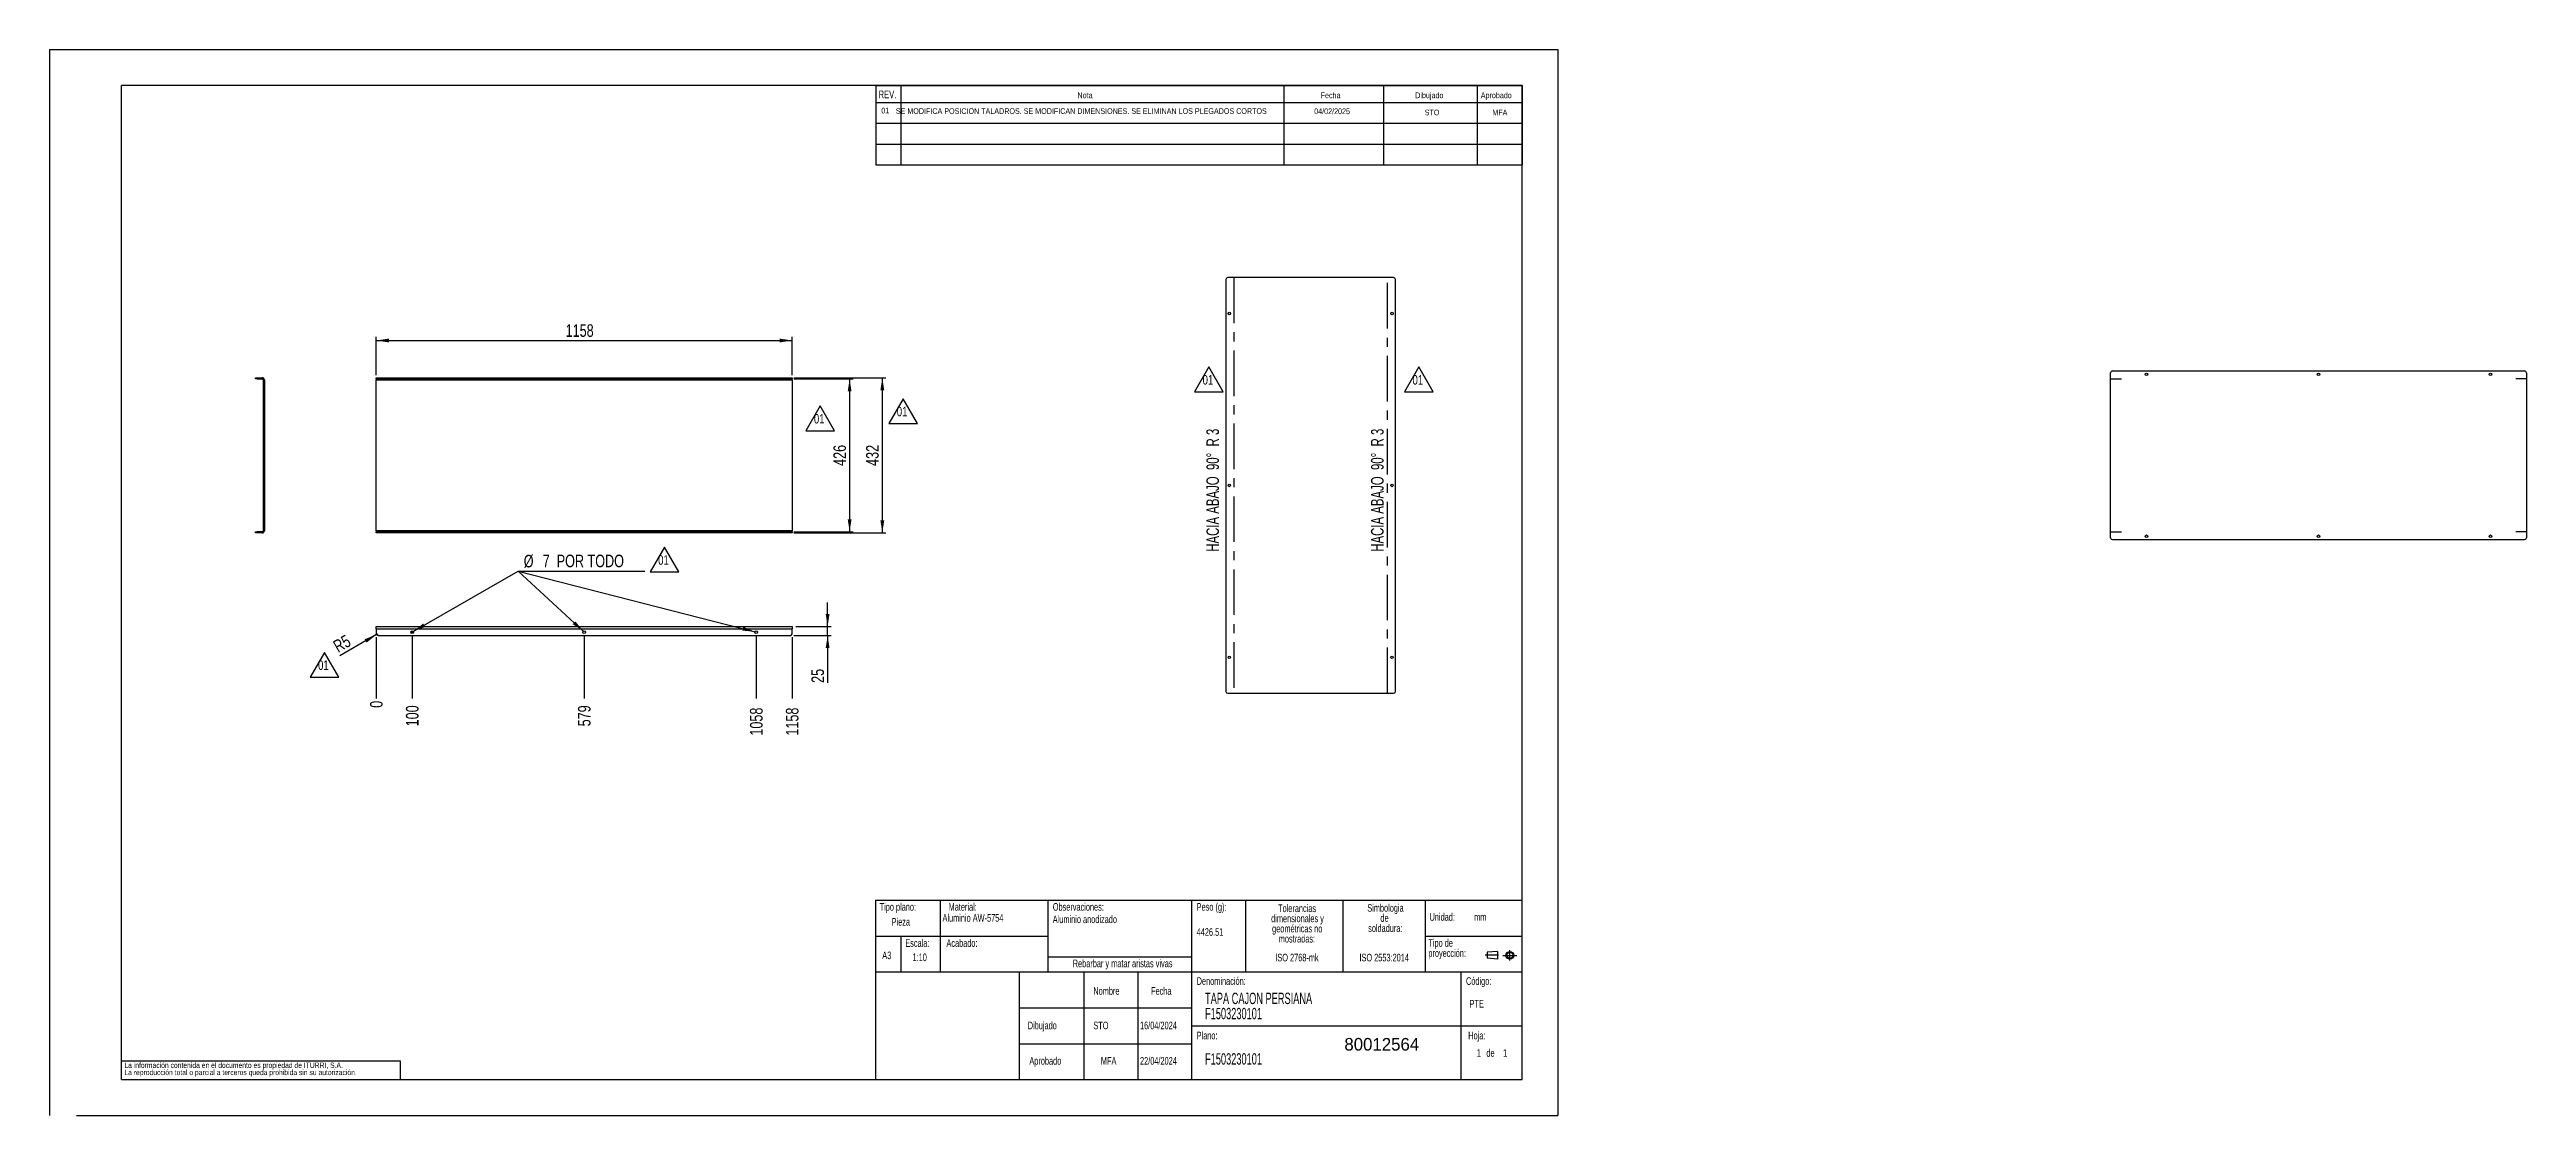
# Model space of a CAD drawing. Extents: x 0 to 28260, y 0 to 8126.
# Drawn here: x 0 to 6897, y 0 to 2970 of the extents above.
import ezdxf

# ---------------------------------------------------------------- set-up
doc = ezdxf.new("R2010")
doc.units = 0
doc.header["$LTSCALE"] = 10
doc.linetypes.add('CENTERX2', pattern=[20.32, 12.7, -2.54, 2.54, -2.54])
doc.layers.get('0').update_dxf_attribs({"linetype": 'CONTINUOUS'})
for name, color, linetype in [('FORMATO', 7, 'CONTINUOUS'), ('MARCADO', 3, 'CONTINUOUS'), ('SLD-0', 179, 'CONTINUOUS')]:
    doc.layers.add(name, color=color, linetype=linetype)
doc.styles.add('SLDTEXTSTYLE0', font='TXT', dxfattribs={"width": 0.75})
doc.styles.add('SLDTEXTSTYLE1', font='TXT', dxfattribs={"width": 0.605})
doc.styles.add('SLDTEXTSTYLE2', font='TXT', dxfattribs={"width": 0.678571})
doc.dimstyles.new('SLDDIMSTYLE0', dxfattribs={"dimtxt": 35, "dimasz": 35, "dimexe": 0, "dimexo": 0.0625, "dimgap": 8.75, "dimtad": 1, "dimdec": 1, "dimrnd": 1e-09, "dimzin": 12, "dimdsep": 46, "dimtxsty": 'SLDTEXTSTYLE0', "dimsah": 1, "dimcen": 0.09, "dimadec": 0, "dimazin": 0, "dimtfac": 1, "dimtdec": 1, "dimtofl": 0, "dimtmove": 0, "dimatfit": 3, "dimfxl": 1, "dimtolj": 1, "dimtzin": 12, "dimarcsym": 0})
doc.dimstyles.new('SLDDIMSTYLE1', dxfattribs={"dimtxt": 35, "dimasz": 35, "dimexe": 0, "dimexo": 0.0625, "dimgap": 8.75, "dimtad": 0, "dimtih": 1, "dimtoh": 1, "dimdec": 0, "dimrnd": 1e-09, "dimdsep": 46, "dimtxsty": 'SLDTEXTSTYLE0', "dimblk1": 'NONE', "dimblk2": 'NONE', "dimsah": 1, "dimcen": 0.09, "dimadec": 0, "dimazin": 0, "dimtfac": 1, "dimtdec": 0, "dimtofl": 0, "dimtmove": 0, "dimatfit": 3, "dimldrblk": 'NONE', "dimfxl": 1, "dimtolj": 1, "dimtzin": 12, "dimarcsym": 0})
doc.dimstyles.new('SLDDIMSTYLE2', dxfattribs={"dimtxt": 35, "dimasz": 35, "dimexe": 0, "dimexo": 0.0625, "dimgap": 8.75, "dimtad": 0, "dimtih": 1, "dimtoh": 1, "dimdec": 1, "dimrnd": 1e-09, "dimzin": 12, "dimdsep": 46, "dimtxsty": 'SLDTEXTSTYLE0', "dimblk1": 'NONE', "dimblk2": 'NONE', "dimsah": 1, "dimcen": 0.09, "dimadec": 0, "dimazin": 0, "dimtfac": 1, "dimtdec": 1, "dimtofl": 0, "dimtmove": 0, "dimatfit": 3, "dimldrblk": 'NONE', "dimfxl": 1, "dimtolj": 1, "dimtzin": 12, "dimarcsym": 0})
doc.dimstyles.new('SLDDIMSTYLE3', dxfattribs={"dimtxt": 35, "dimasz": 35, "dimexe": 0, "dimexo": 0.0625, "dimgap": 8.75, "dimtad": 1, "dimdec": 1, "dimrnd": 1e-09, "dimzin": 12, "dimdsep": 46, "dimtxsty": 'SLDTEXTSTYLE0', "dimsah": 1, "dimcen": 0.09, "dimadec": 0, "dimazin": 0, "dimtfac": 1, "dimtdec": 1, "dimtmove": 0, "dimatfit": 0, "dimfxl": 1, "dimtolj": 1, "dimtzin": 12, "dimarcsym": 0})
doc.dimstyles.new('SLDDIMSTYLE4', dxfattribs={"dimtxt": 35, "dimasz": 35, "dimexe": 0, "dimexo": 0.0625, "dimgap": 8.75, "dimtad": 1, "dimdec": 1, "dimrnd": 1e-09, "dimzin": 12, "dimdsep": 46, "dimtxsty": 'SLDTEXTSTYLE0', "dimsah": 1, "dimcen": 0, "dimadec": 0, "dimazin": 0, "dimtfac": 1, "dimtdec": 1, "dimtofl": 0, "dimtmove": 0, "dimatfit": 3, "dimfxl": 1, "dimtolj": 1, "dimtzin": 12, "dimarcsym": 0})
doc.dimstyles.new('SLDDIMSTYLE5', dxfattribs={"dimtxt": 35, "dimasz": 35, "dimexe": 0, "dimexo": 0.0625, "dimgap": 8.75, "dimtad": 0, "dimtih": 1, "dimtoh": 1, "dimdec": 1, "dimrnd": 1e-09, "dimzin": 12, "dimdsep": 46, "dimtxsty": 'SLDTEXTSTYLE0', "dimsah": 1, "dimcen": 0, "dimadec": 0, "dimazin": 0, "dimtfac": 1, "dimtdec": 1, "dimtmove": 0, "dimatfit": 3, "dimfxl": 1, "dimtolj": 1, "dimtzin": 12, "dimarcsym": 0})

# ---------------------------------------------------------------- blocks, each defined once
blk = doc.blocks.new('SW_NOTE_0')
at = {"layer": 'FORMATO', "color": 0, "insert": (0, 171), "char_height": 132.3, "attachment_point": 1, "style": 'SLDTEXTSTYLE0'}
blk.add_mtext('01', dxfattribs=at)
blk = doc.blocks.new('SIMBOLO_REV1')
at = {"layer": 'FORMATO'}
for p, q in [((2014, 16203), (1814, 15857)), ((2214, 15857), (2014, 16203)), ((1814, 15857), (2214, 15857))]:
    blk.add_line(p, q, dxfattribs=at)
at = {"layer": 'FORMATO', "color": 7}
blk.add_blockref('SW_NOTE_0', (1926, 15919), dxfattribs=at)
blk = doc.blocks.new('BLOQUE3')
at = {"color": 7, "linetype": 'CENTERX2'}
for p, q in [((3979.2, 1300.6), (3948, 1300.6)), ((3988.8, 1300.2), (4021.6, 1300.2)), ((4005.2, 1288.5), (4005.2, 1311.9))]:
    blk.add_line(p, q, dxfattribs=at)
at = {"color": 7, "linetype": 'Continuous'}
for p, q in [((3976.8, 1309.5), (3952.3, 1307.7)), ((3952.3, 1307.7), (3952.3, 1293.4)), ((3976.8, 1291.6), (3952.3, 1293.4)), ((3976.8, 1309.5), (3976.8, 1291.6))]:
    blk.add_line(p, q, dxfattribs=at)
for radius in [8.92, 7.13]:
    blk.add_circle((4005.2, 1300.2), radius, dxfattribs=at)
blk = doc.blocks.new('SW_NOTE_0_1')
at = {"layer": 'SLD-0', "color": 0, "attachment_point": 2, "style": 'SLDTEXTSTYLE1'}
for s, insert, char_height in [('dimensionales y', (75.4, -0.9), 21.167), ('Tolerancias', (74.1, 27.3), 21.167), ('geométricas no', (74.6, -29.2), 21.167), ('mostradas:', (73.8, -57.4), 21.17)]:
    blk.add_mtext(s, dxfattribs=dict(at, insert=insert, char_height=char_height))
blk = doc.blocks.new('SW_NOTE_0_2')
at = {"layer": 'SLD-0', "color": 0, "attachment_point": 1, "style": 'SLDTEXTSTYLE1'}
for s, insert, char_height in [('Tipo de', (0, 27.3), 21.17), ('proyección:', (0, -0.9), 21.167)]:
    blk.add_mtext(s, dxfattribs=dict(at, insert=insert, char_height=char_height))
blk = doc.blocks.new('SW_NOTE_0_3')
at = {"layer": 'SLD-0', "color": 0, "char_height": 21.17, "attachment_point": 2, "style": 'SLDTEXTSTYLE1'}
for s, insert in [('Simbologia', (71.1, 27.3)), ('de', (68.4, -0.9)), ('soldadura:', (70.6, -29.2))]:
    blk.add_mtext(s, dxfattribs=dict(at, insert=insert))
blk = doc.blocks.new('SW_NOTE_0_4')
at = {"layer": 'SLD-0', "color": 0, "char_height": 15, "attachment_point": 1, "style": 'SLDTEXTSTYLE0'}
for s, insert in [('La información contenida en el documento es propiedad de ITURRI, S.A.', (0, 19.3)), ('La reproducción total o parcial a terceros queda prohibida sin su autorización.', (0, -0.7))]:
    blk.add_mtext(s, dxfattribs=dict(at, insert=insert))
blk = doc.blocks.new('SW_NOTE_0_5')
at = {"layer": 'SLD-0', "color": 0, "char_height": 31.75, "attachment_point": 1, "style": 'SLDTEXTSTYLE1'}
for s, insert in [('TAPA CAJON PERSIANA', (0, 40.9)), ('F1503230101', (0, -1.4))]:
    blk.add_mtext(s, dxfattribs=dict(at, insert=insert))
blk = doc.blocks.new('SW_NOTE_0_6')
at = {"layer": 'SLD-0', "color": 0, "attachment_point": 2, "style": 'SLDTEXTSTYLE1'}
for s, insert, char_height in [('dimensionales y', (75.4, -0.9), 21.167), ('Tolerancias', (74.1, 27.3), 21.167), ('geométricas no', (74.6, -29.2), 21.167), ('mostradas:', (73.8, -57.4), 21.17)]:
    blk.add_mtext(s, dxfattribs=dict(at, insert=insert, char_height=char_height))
blk = doc.blocks.new('SW_NOTE_0_7')
at = {"layer": 'SLD-0', "color": 0, "attachment_point": 1, "style": 'SLDTEXTSTYLE1'}
for s, insert, char_height in [('Tipo de', (0, 27.3), 21.17), ('proyección:', (0, -0.9), 21.167)]:
    blk.add_mtext(s, dxfattribs=dict(at, insert=insert, char_height=char_height))
blk = doc.blocks.new('SW_NOTE_0_8')
at = {"layer": 'SLD-0', "color": 0, "char_height": 21.17, "attachment_point": 2, "style": 'SLDTEXTSTYLE1'}
for s, insert in [('Simbologia', (71.1, 27.3)), ('de', (68.4, -0.9)), ('soldadura:', (70.6, -29.2))]:
    blk.add_mtext(s, dxfattribs=dict(at, insert=insert))
blk = doc.blocks.new('SW_NOTE_0_9')
at = {"layer": 'SLD-0', "color": 0, "char_height": 15, "attachment_point": 1, "style": 'SLDTEXTSTYLE0'}
for s, insert in [('La información contenida en el documento es propiedad de ITURRI, S.A.', (0, 19.3)), ('La reproducción total o parcial a terceros queda prohibida sin su autorización.', (0, -0.7))]:
    blk.add_mtext(s, dxfattribs=dict(at, insert=insert))
blk = doc.blocks.new('SW_NOTE_0_10')
at = {"layer": 'SLD-0', "color": 0, "char_height": 31.75, "attachment_point": 1, "style": 'SLDTEXTSTYLE1'}
for s, insert in [('TAPA CAJON PERSIANA', (0, 40.9)), ('F1503230101', (0, -1.4))]:
    blk.add_mtext(s, dxfattribs=dict(at, insert=insert))
blk = doc.blocks.new('_D')
at = {"layer": 'FORMATO', "color": 7, "transparency": 16777216}
for p, q in [((909.8, 2062.2), (909.8, 2169.2)), ((909.8, 2159.2), (2067.8, 2159.2)), ((2067.8, 2062.2), (2067.8, 2169.2))]:
    blk.add_line(p, q, dxfattribs=at)
for points in [[(909.8, 2159.2), (944.8, 2153.9), (944.8, 2164.6)], [(2067.8, 2159.2), (2032.8, 2164.6), (2032.8, 2153.9)]]:
    blk.add_solid(points, dxfattribs=at)
at = {"layer": 'FORMATO', "color": 7, "transparency": 16777216, "insert": (1437, 2204.4), "char_height": 35, "attachment_point": 1, "style": 'SLDTEXTSTYLE0'}
blk.add_mtext('1158', dxfattribs=at)
blk = doc.blocks.new('_D_1')
at = {"layer": 'FORMATO', "color": 7, "transparency": 16777216}
for p, q in [((2072.8, 2055.2), (2328.8, 2055.2)), ((2318.8, 2055.2), (2318.8, 1623.2)), ((2072.8, 1623.2), (2328.8, 1623.2))]:
    blk.add_line(p, q, dxfattribs=at)
for points in [[(2318.8, 2055.2), (2313.4, 2020.2), (2324.2, 2020.2)], [(2318.8, 1623.2), (2324.2, 1658.2), (2313.4, 1658.2)]]:
    blk.add_solid(points, dxfattribs=at)
at = {"layer": 'FORMATO', "color": 7, "transparency": 16777216, "insert": (2273.7, 1809.9), "char_height": 35, "attachment_point": 1, "rotation": 90, "style": 'SLDTEXTSTYLE0'}
blk.add_mtext('432', dxfattribs=at)
blk = doc.blocks.new('_D_2')
at = {"layer": 'FORMATO', "color": 7, "transparency": 16777216}
for p, q in [((2072.8, 2052.2), (2237.8, 2052.2)), ((2227.8, 2052.2), (2227.8, 1626.2)), ((2072.8, 1626.2), (2237.8, 1626.2))]:
    blk.add_line(p, q, dxfattribs=at)
for points in [[(2227.8, 2052.2), (2222.4, 2017.2), (2233.1, 2017.2)], [(2227.8, 1626.2), (2233.1, 1661.2), (2222.4, 1661.2)]]:
    blk.add_solid(points, dxfattribs=at)
at = {"layer": 'FORMATO', "color": 7, "transparency": 16777216, "insert": (2182.6, 1809.9), "char_height": 35, "attachment_point": 1, "rotation": 90, "style": 'SLDTEXTSTYLE0'}
blk.add_mtext('426', dxfattribs=at)
blk = doc.blocks.new('_D_3')
at = {"layer": 'FORMATO', "transparency": 16777216}
blk.add_line((909.8, 1332.3), (909.8, 1161.8), dxfattribs=at)
at = {"layer": 'FORMATO', "transparency": 16777216, "insert": (892.4, 1135.9), "char_height": 35, "attachment_point": 1, "rotation": 90, "style": 'SLDTEXTSTYLE0'}
blk.add_mtext('0', dxfattribs=at)
blk = doc.blocks.new('_NONE')
blk = doc.blocks.new('_D_4')
at = {"layer": 'FORMATO', "color": 7, "transparency": 16777216}
blk.add_line((1009.8, 1336.8), (1009.8, 1161.8), dxfattribs=at)
at = {"layer": 'FORMATO', "color": 7, "transparency": 16777216, "insert": (992.4, 1084.2), "char_height": 35, "attachment_point": 1, "rotation": 90, "style": 'SLDTEXTSTYLE0'}
blk.add_mtext('100', dxfattribs=at)
blk = doc.blocks.new('_D_5')
at = {"layer": 'FORMATO', "color": 7, "transparency": 16777216}
blk.add_line((1488.8, 1336.8), (1488.8, 1161.8), dxfattribs=at)
at = {"layer": 'FORMATO', "color": 7, "transparency": 16777216, "insert": (1471.4, 1084.2), "char_height": 35, "attachment_point": 1, "rotation": 90, "style": 'SLDTEXTSTYLE0'}
blk.add_mtext('579', dxfattribs=at)
blk = doc.blocks.new('_D_6')
at = {"layer": 'FORMATO', "color": 7, "transparency": 16777216}
blk.add_line((1967.8, 1336.8), (1967.8, 1161.8), dxfattribs=at)
at = {"layer": 'FORMATO', "color": 7, "transparency": 16777216, "insert": (1950.4, 1058.3), "char_height": 35, "attachment_point": 1, "rotation": 90, "style": 'SLDTEXTSTYLE0'}
blk.add_mtext('1058', dxfattribs=at)
blk = doc.blocks.new('_D_7')
at = {"layer": 'FORMATO', "color": 7, "transparency": 16777216}
blk.add_line((2067.8, 1332.3), (2067.8, 1161.8), dxfattribs=at)
at = {"layer": 'FORMATO', "color": 7, "transparency": 16777216, "insert": (2050.4, 1058.3), "char_height": 35, "attachment_point": 1, "rotation": 90, "style": 'SLDTEXTSTYLE0'}
blk.add_mtext('1158', dxfattribs=at)
blk = doc.blocks.new('_D_8')
at = {"layer": 'FORMATO', "color": 7, "transparency": 16777216}
for p, q in [((2166.5, 1362.3), (2166.5, 1429.6)), ((2072.8, 1337.3), (2176.5, 1337.3)), ((2077.8, 1362.3), (2176.5, 1362.3)), ((2166.5, 1337.3), (2166.5, 1362.3)), ((2166.5, 1337.3), (2166.5, 1205.3))]:
    blk.add_line(p, q, dxfattribs=at)
for points in [[(2166.5, 1362.3), (2171.8, 1397.3), (2161.1, 1397.3)], [(2166.5, 1337.3), (2161.1, 1302.3), (2171.8, 1302.3)]]:
    blk.add_solid(points, dxfattribs=at)
at = {"layer": 'FORMATO', "color": 7, "transparency": 16777216, "insert": (2121.3, 1205.3), "char_height": 35, "attachment_point": 1, "rotation": 90, "style": 'SLDTEXTSTYLE0'}
blk.add_mtext('25', dxfattribs=at)
blk = doc.blocks.new('_D_9')
at = {"layer": 'FORMATO', "color": 7, "transparency": 16777216}
for q in [(808, 1280.7), (914.8, 1342.3)]:
    blk.add_line((910.4, 1339.8), q, dxfattribs=at)
blk.add_solid([(910.4, 1339.8), (877.4, 1326.9), (882.8, 1317.6)], dxfattribs=at)
at = {"layer": 'FORMATO', "color": 7, "transparency": 16777216, "insert": (786, 1318.8), "char_height": 35, "attachment_point": 1, "rotation": 30, "style": 'SLDTEXTSTYLE0'}
blk.add_mtext('R5', dxfattribs=at)
blk = doc.blocks.new('_D_10')
at = {"layer": 'FORMATO', "transparency": 16777216}
for p, q in [((1012.8, 1348.5), (1304.5, 1517)), ((1304.5, 1517), (1657.1, 1517)), ((1304.5, 1517), (1486.2, 1349.1)), ((1304.5, 1517), (1964.4, 1347.6)), ((1006.7, 1345), (1012.8, 1348.5))]:
    blk.add_line(p, q, dxfattribs=at)
for points in [[(1012.8, 1348.5), (1045.8, 1361.3), (1040.4, 1370.7)], [(1486.2, 1349.1), (1464.1, 1376.8), (1456.8, 1368.9)], [(1964.4, 1347.6), (1931.8, 1361.5), (1929.1, 1351.1)]]:
    blk.add_solid(points, dxfattribs=at)
at = {"layer": 'FORMATO', "transparency": 16777216, "char_height": 35, "attachment_point": 1, "style": 'SLDTEXTSTYLE0'}
for s, insert in [('%%c', (1320.4, 1562.1)), ('7', (1373.2, 1562.6)), ('POR TODO', (1412.2, 1562.6))]:
    blk.add_mtext(s, dxfattribs=dict(at, insert=insert))

msp = doc.modelspace()

# ---------------------------------------------------------------- linework, layer by layer
at = {"color": 7, "linetype": 'Continuous'}
for p, q in [((0, 2970), (4200, 2970)), ((0, 2970), (0, -0.01)), ((4200, 2970), (4200, 0)), ((4100, 2870), (200, 2870)), ((200, 100), (200, 2870)), ((4100, 100), (4100, 2870)), ((3275.39, 2329.45), (3275.39, 1181.45)), ((3742.52, 2334.45), (3280.39, 2334.45)), ((3747.52, 1181.45), (3747.52, 2329.45)), ((5738.72, 1609.42), (5738.72, 2069.42)), ((6896.72, 2069.42), (6896.72, 1609.42)), ((573.15, 2052.24), (573.15, 2055.24)), ((573.15, 2055.24), (578.15, 2055.24)), ((578.15, 2052.24), (573.15, 2052.24)), ((578.15, 2055.24), (578.15, 2052.24)), ((578.15, 2055.24), (592.15, 2055.24)), ((578.15, 2052.24), (592.15, 2052.24)), ((592.15, 2052.24), (592.15, 2055.24)), ((595.15, 2049.24), (598.15, 2049.24)), ((595.15, 2049.24), (595.15, 1629.24)), ((598.15, 2049.24), (598.15, 1629.24)), ((909.75, 2052.24), (909.75, 2055.24)), ((909.75, 2055.24), (914.75, 2055.24)), ((914.75, 2052.24), (909.75, 2052.24)), ((909.75, 2052.24), (909.75, 2049.24)), ((909.75, 2049.24), (2067.75, 2049.24)), ((909.75, 1629.24), (909.75, 2049.24)), ((914.75, 2055.24), (914.75, 2052.24)), ((914.75, 2055.24), (2062.75, 2055.24)), ((914.75, 2052.24), (2062.75, 2052.24)), ((2062.75, 2052.24), (2062.75, 2055.24)), ((2062.75, 2055.24), (2067.75, 2055.24)), ((2067.75, 2052.24), (2062.75, 2052.24)), ((2067.75, 2055.24), (2067.75, 2052.24)), ((2067.75, 2049.24), (2067.75, 2052.24)), ((2067.75, 2049.24), (2067.75, 1629.24)), ((573.15, 1623.24), (573.15, 1626.24)), ((573.15, 1626.24), (578.15, 1626.24)), ((578.15, 1623.24), (573.15, 1623.24)), ((578.15, 1626.24), (578.15, 1623.24)), ((592.15, 1626.24), (578.15, 1626.24)), ((592.15, 1623.24), (578.15, 1623.24)), ((592.15, 1626.24), (592.15, 1623.24)), ((595.15, 1629.24), (598.15, 1629.24)), ((909.75, 1629.24), (909.75, 1626.24)), ((2067.75, 1629.24), (909.75, 1629.24)), ((909.75, 1623.24), (909.75, 1626.24)), ((909.75, 1626.24), (914.75, 1626.24)), ((914.75, 1623.24), (909.75, 1623.24)), ((914.75, 1626.24), (914.75, 1623.24)), ((2062.75, 1626.24), (914.75, 1626.24)), ((2062.75, 1623.24), (914.75, 1623.24)), ((2062.75, 1623.24), (2062.75, 1626.24)), ((2062.75, 1626.24), (2067.75, 1626.24)), ((2067.75, 1623.24), (2062.75, 1623.24)), ((2067.75, 1626.24), (2067.75, 1629.24)), ((2067.75, 1626.24), (2067.75, 1623.24)), ((909.75, 1362.26), (2067.75, 1362.26)), ((909.75, 1356.26), (909.75, 1362.26)), ((909.75, 1356.26), (909.75, 1342.26)), ((909.75, 1356.26), (2067.75, 1356.26)), ((914.75, 1337.26), (2062.75, 1337.26)), ((2067.75, 1362.26), (2067.75, 1356.26)), ((2067.75, 1342.26), (2067.75, 1356.26)), ((3280.39, 1176.45), (3742.52, 1176.45)), ((2300, 600), (4100, 600)), ((2300, 600), (2300, 100)), ((200, 100), (4100, 100)), ((75.31, 0), (4200, 0))]:
    msp.add_line(p, q, dxfattribs=at)
at = {"color": 7, "linetype": 'CENTERX2'}
for p, q in [((3297.92, 2334.45), (3297.92, 1176.45)), ((3724.99, 1176.45), (3724.99, 2334.45))]:
    msp.add_line(p, q, dxfattribs=at)
for p, q in [((5743.72, 2074.42), (6891.72, 2074.42)), ((5743.72, 1604.42), (6891.72, 1604.42))]:
    msp.add_line(p, q)
at = {"color": 7, "linetype": 'Continuous'}
for centre in [(3284.89, 2234.45), (3738.02, 2234.45), (3284.89, 1755.45), (3738.02, 1755.45), (1009.75, 1346.76), (1488.75, 1346.76), (1967.75, 1346.76), (3284.89, 1276.45), (3738.02, 1276.45)]:
    msp.add_circle(centre, 3.5, dxfattribs=at)
for centre in [(5838.72, 2064.92), (6317.72, 2064.92), (6796.72, 2064.92), (5838.72, 1613.92), (6317.72, 1613.92), (6796.72, 1613.92)]:
    msp.add_circle(centre, 3.5)
for centre, radius, start, end in [((3280.39, 2329.45), 5, 90, 180), ((3742.52, 2329.45), 5, 0, 90), ((592.15, 2049.24), 6, 0, 90), ((592.15, 2049.24), 3, 0, 90), ((592.15, 1629.24), 6, 270, 0), ((592.15, 1629.24), 3, 270, 0), ((914.75, 1342.26), 5, 180, 270), ((2062.75, 1342.26), 5, 270, 0), ((3280.39, 1181.45), 5, 180, 270), ((3742.52, 1181.45), 5, 270, 0)]:
    msp.add_arc(centre, radius, start, end, dxfattribs=at)
for centre, start, end in [((5743.72, 2069.42), 90, 180), ((6891.72, 2069.42), 0, 90), ((5743.72, 1609.42), 180, 270), ((6891.72, 1609.42), 270, 0)]:
    msp.add_arc(centre, 5, start, end)
at = {"layer": 'FORMATO'}
for p, q in [((2300.91, 2870), (4100, 2870)), ((2300.91, 2870), (2300.91, 2648.66)), ((2370.34, 2870), (2370.34, 2648.66)), ((3436.57, 2870), (3436.57, 2648.66)), ((3714.62, 2870), (3714.62, 2648.66)), ((3975.13, 2870), (3975.13, 2648.66)), ((4100, 2870), (4100, 2648.66)), ((2300.91, 2822.66), (4100, 2822.66)), ((2300.91, 2764.66), (4100, 2764.66)), ((2300.91, 2706.66), (4100, 2706.66)), ((2300.91, 2648.66), (4100, 2648.66))]:
    msp.add_line(p, q, dxfattribs=at)
at = {"layer": 'MARCADO'}
for p, q in [((5738.72, 2052.42), (5768.72, 2052.42)), ((6896.72, 2052.42), (6866.72, 2052.42)), ((5738.72, 1626.42), (5768.72, 1626.42)), ((6896.72, 1626.42), (6866.72, 1626.42))]:
    msp.add_line(p, q, dxfattribs=at)
at = {"layer": 'SLD-0'}
for p, q in [((2480, 600), (2480, 400)), ((2780, 600), (2780, 400)), ((3180, 600), (3180, 400)), ((3330, 600), (3330, 400)), ((3600.82, 600), (3600.82, 400)), ((3830, 600), (3830, 400)), ((2300, 500), (2480, 500)), ((2370, 500), (2370, 400)), ((2480, 500), (2780, 500)), ((3830, 500), (4100, 500)), ((2780, 441.58), (3180, 441.58)), ((2300, 400), (4100, 400)), ((2700, 400), (2700, 100)), ((2880, 400), (2880, 100)), ((3030, 400), (3030, 100)), ((3180, 400), (3180, 100)), ((3930, 400), (3930, 100)), ((2700, 300), (3180, 300)), ((3180, 250), (3930, 250)), ((3930, 250), (4100, 250)), ((200.02, 152.45), (976.29, 152.45)), ((976.29, 152.45), (976.29, 100)), ((2700, 200), (3180, 200))]:
    msp.add_line(p, q, dxfattribs=at)

# ---------------------------------------------------------------- block references
at = {"color": 7, "linetype": 'Continuous'}
for name, p, xscale, yscale, zscale in [('SIMBOLO_REV1', (2825.45, -1155.18), 0.2, 0.2, 0.2), ('SIMBOLO_REV1', (3409.88, -1155.18), 0.2, 0.2, 0.2), ('SIMBOLO_REV1', (1973.92, -1243.47), 0.2, 0.2, 0.2), ('SIMBOLO_REV1', (1309.45, -1657.12), 0.2, 0.2, 0.2), ('BLOQUE3', (-740.11, -1114.08), 1.2, 1.2, 1.2), ('BLOQUE3', (-740.11, -1114.08), 1.2, 1.2, 1.2)]:
    msp.add_blockref(name, p, dxfattribs=dict(at, xscale=xscale, yscale=yscale, zscale=zscale))
at = {"layer": 'FORMATO', "xscale": 0.2, "yscale": 0.2, "zscale": 0.2}
for p in [(1743.14, -1263.5), (362.55, -1950.18)]:
    msp.add_blockref('SIMBOLO_REV1', p, dxfattribs=at)
at = {"layer": 'SLD-0'}
for name, p in [('SW_NOTE_0_1', (3399.45, 560.56)), ('SW_NOTE_0_6', (3399.45, 560.56)), ('SW_NOTE_0_3', (3648.73, 561.66)), ('SW_NOTE_0_8', (3648.73, 561.66)), ('SW_NOTE_0_2', (3839.14, 463.91)), ('SW_NOTE_0_7', (3839.14, 463.91)), ('SW_NOTE_0_5', (3217.39, 301.25)), ('SW_NOTE_0_10', (3217.39, 301.25)), ('SW_NOTE_0_4', (208.38, 128.19)), ('SW_NOTE_0_9', (208.38, 128.19))]:
    msp.add_blockref(name, p, dxfattribs=at)

# ---------------------------------------------------------------- texts
at = {"color": 7, "linetype": 'Continuous', "char_height": 35, "attachment_point": 2, "rotation": 90, "style": 'SLDTEXTSTYLE2'}
for insert in [(3221.13, 1742.06), (3679.51, 1742.06)]:
    msp.add_mtext('HACIA ABAJO  90°  R 3', dxfattribs=dict(at, insert=insert))
at = {"insert": (3605.34, 215.96), "char_height": 35, "attachment_point": 1}
msp.add_mtext_dynamic_manual_height_columns('80012564', width=212.2813, gutter_width=175, heights=[0], dxfattribs=at)
at = {"layer": 'FORMATO', "style": 'SLDTEXTSTYLE0'}
for s, insert, char_height, attachment_point in [('REV.', (2308.36, 2855.52), 21.167, 1), ('Nota', (2862.24, 2850.26), 15.875, 1), ('Fecha', (3539.26, 2850.26), 15.875, 1), ('Dibujado', (3802.61, 2850.26), 15.875, 1), ('Aprobado', (3985.1, 2850.26), 15.875, 1), ('01', (2326.85, 2807.72), 15.875, 2), ('SE MODIFICA POSICION TALADROS. SE MODIFICAN DIMENSIONES. SE ELIMINAN LOS PLEGADOS CORTOS', (2872.83, 2806.42), 15.875, 2), ('04/02/2025', (3571.14, 2805.77), 15.875, 2), ('STO', (3849.49, 2802.51), 15.875, 2), ('MFA', (4038.24, 2802.51), 15.875, 2)]:
    msp.add_mtext(s, dxfattribs=dict(at, insert=insert, char_height=char_height, attachment_point=attachment_point))
at = {"layer": 'SLD-0', "style": 'SLDTEXTSTYLE1'}
for s, insert, char_height, attachment_point in [('Tipo plano:', (2311.29, 591.81), 21.1667, 1), ('Tipo plano:', (2311.29, 591.81), 21.1667, 1), ('Aluminio AW-5754', (2486.35, 561.06), 21.1667, 1), ('Aluminio AW-5754', (2486.35, 561.06), 21.1667, 1), ('Material:', (2503.3, 591.81), 21.167, 1), ('Material:', (2503.3, 591.81), 21.167, 1), ('Aluminio anodizado', (2793.39, 557.18), 21.1667, 1), ('Observaciones:', (2793.39, 591.81), 21.1667, 1), ('Observaciones:', (2793.39, 591.81), 21.1667, 1), ('Peso (g):', (3194.03, 591.81), 21.167, 1), ('Peso (g):', (3194.03, 591.81), 21.167, 1), ('Unidad:', (3842.46, 563.71), 21.167, 1), ('Unidad:', (3842.46, 563.71), 21.167, 1), ('mm', (3966.62, 563.71), 21.167, 1), ('mm', (3966.62, 563.71), 21.167, 1), ('Pieza', (2344.73, 550.19), 21.167, 1), ('Pieza', (2344.73, 550.19), 21.167, 1), ('Escala:', (2382.63, 491.01), 21.167, 1), ('Escala:', (2382.63, 491.01), 21.167, 1), ('Acabado:', (2497.38, 491.01), 21.167, 1), ('Acabado:', (2497.38, 491.01), 21.167, 1), ('4426.51', (3194.03, 521.81), 21.167, 1), ('4426.51', (3194.03, 521.81), 21.167, 1), ('A3', (2318.59, 456.74), 21.167, 1), ('A3', (2318.59, 456.74), 21.167, 1), ('1:10', (2402.9, 451.35), 21.167, 1), ('1:10', (2402.9, 451.35), 21.167, 1), ('Rebarbar y matar aristas vivas', (2987.85, 434.24), 21.1667, 2), ('Rebarbar y matar aristas vivas', (2987.85, 434.24), 21.1667, 2), ('ISO 2768-mk', (3473.37, 450.6), 21.1667, 2), ('ISO 2768-mk', (3473.37, 450.6), 21.1667, 2), ('ISO 2553:2014', (3716.25, 450.6), 21.1667, 2), ('ISO 2553:2014', (3716.25, 450.6), 21.1667, 2), ('Nombre', (2906.38, 357.55), 21.167, 1), ('Nombre', (2906.38, 357.55), 21.167, 1), ('Fecha', (3067.08, 357.55), 21.167, 1), ('Fecha', (3067.08, 357.55), 21.167, 1), ('Denominación:', (3194.03, 385.14), 21.1667, 1), ('Denominación:', (3194.03, 385.14), 21.1667, 1), ('Código:', (3943.98, 385.14), 21.167, 1), ('Código:', (3943.98, 385.14), 21.167, 1), ('PTE', (3953.8, 321.93), 21.167, 1), ('PTE', (3953.8, 321.93), 21.167, 1), ('Dibujado', (2723.73, 261.4), 21.167, 1), ('Dibujado', (2723.73, 261.4), 21.167, 1), ('STO', (2906.38, 261.4), 21.167, 1), ('16/04/2024', (3036.29, 261.4), 21.167, 1), ('Plano:', (3194.03, 233.38), 21.167, 1), ('Plano:', (3194.03, 233.38), 21.167, 1), ('Hoja:', (3950.14, 233.38), 21.167, 1), ('Hoja:', (3950.14, 233.38), 21.167, 1), ('Aprobado', (2728.25, 162.82), 21.167, 1), ('Aprobado', (2728.25, 162.82), 21.167, 1), ('MFA', (2927.35, 162.82), 21.167, 1), ('22/04/2024', (3036.29, 162.82), 21.167, 1), ('F1503230101', (3217.39, 173.47), 31.75, 1), ('F1503230101', (3217.39, 173.47), 31.75, 1), ('1', (3974.13, 184.75), 21.17, 1), ('1', (3974.13, 184.75), 21.17, 1), ('1', (3974.13, 184.75), 21.17, 1), ('1', (3974.13, 184.75), 21.17, 1), ('de', (4000.78, 184.75), 21.167, 1), ('de', (4000.78, 184.75), 21.167, 1), ('de', (4000.78, 184.75), 21.167, 1), ('de', (4000.78, 184.75), 21.167, 1), ('1', (4047.31, 184.75), 21.17, 1), ('1', (4047.31, 184.75), 21.17, 1), ('1', (4047.31, 184.75), 21.17, 1), ('1', (4047.31, 184.75), 21.17, 1)]:
    msp.add_mtext(s, dxfattribs=dict(at, insert=insert, char_height=char_height, attachment_point=attachment_point))

# ---------------------------------------------------------------- dimensions: what is measured, and where the dimension line sits
at = {"layer": 'FORMATO', "color": 7}
dim = msp.add_linear_dim(base=(2067.75, 2159.24), p1=(909.75, 2052.24), p2=(2067.75, 2052.24), dimstyle='SLDDIMSTYLE0', dxfattribs=at)
dim.commit()
dim.dimension.update_dxf_attribs({"geometry": '_D', "text_midpoint": (1488.75, 2159.24), "dimtype": 160})
for base, p1, p2, dimstyle, picture, middle in [((2318.8, 1623.24), (2062.75, 2055.24), (2062.75, 1623.24), 'SLDDIMSTYLE0', '_D_1', (2318.8, 1848.67)), ((2227.75, 1626.24), (2062.75, 2052.24), (2062.75, 1626.24), 'SLDDIMSTYLE0', '_D_2', (2227.75, 1848.67)), ((2166.46, 1362.26), (2062.75, 1337.26), (2067.75, 1362.26), 'SLDDIMSTYLE3', '_D_8', (2166.46, 1231.16))]:
    dim = msp.add_linear_dim(base=base, p1=p1, p2=p2, angle=90, dimstyle=dimstyle, dxfattribs=at)
    dim.commit()
    dim.dimension.update_dxf_attribs({"geometry": picture, "text_midpoint": middle, "dimtype": 160})
at = {"layer": 'FORMATO'}
dim = msp.add_diameter_dim_2p(p1=(1006.72, 1345.01), p2=(1012.79, 1348.51), text='<> POR TODO', dimstyle='SLDDIMSTYLE5', dxfattribs=at)
dim.commit()
dim.dimension.update_dxf_attribs({"geometry": '_D_10', "text_midpoint": (1488.75, 1545.01), "dimtype": 163})
at = {"layer": 'FORMATO', "color": 7}
dim = msp.add_radius_dim(center=(914.75, 1342.26), mpoint=(910.42, 1339.76), dimstyle='SLDDIMSTYLE4', dxfattribs=at)
dim.commit()
dim.dimension.update_dxf_attribs({"geometry": '_D_9', "text_midpoint": (828.35, 1292.38), "dimtype": 164})
at = {"layer": 'FORMATO'}
dim = msp.add_ordinate_dim(feature_location=(909.7549652, 1342.26236504), offset=(0, -180.49394602), dtype=1, origin=(909.7549652, 1342.26236504), dimstyle='SLDDIMSTYLE1', dxfattribs=at)
dim.commit()
dim.dimension.update_dxf_attribs({"geometry": '_D_3', "text_midpoint": (909.7549652, 1148.83786305)})
at = {"layer": 'FORMATO', "color": 7}
for feature_location, offset, picture, middle in [((1009.75, 1346.76), (0, -184.99), '_D_4', (1009.75, 1122.98)), ((1488.75, 1346.76), (0, -184.99), '_D_5', (1488.75, 1122.98)), ((1967.75, 1346.76), (0, -184.99), '_D_6', (1967.75, 1110.05)), ((2067.75, 1342.26), (0, -180.49), '_D_7', (2067.75, 1110.05))]:
    dim = msp.add_ordinate_dim(feature_location=feature_location, offset=offset, dtype=1, origin=(909.75, 1342.26), dimstyle='SLDDIMSTYLE2', dxfattribs=at)
    dim.commit()
    dim.dimension.update_dxf_attribs({"geometry": picture, "text_midpoint": middle})

doc.saveas('drawing.dxf')
